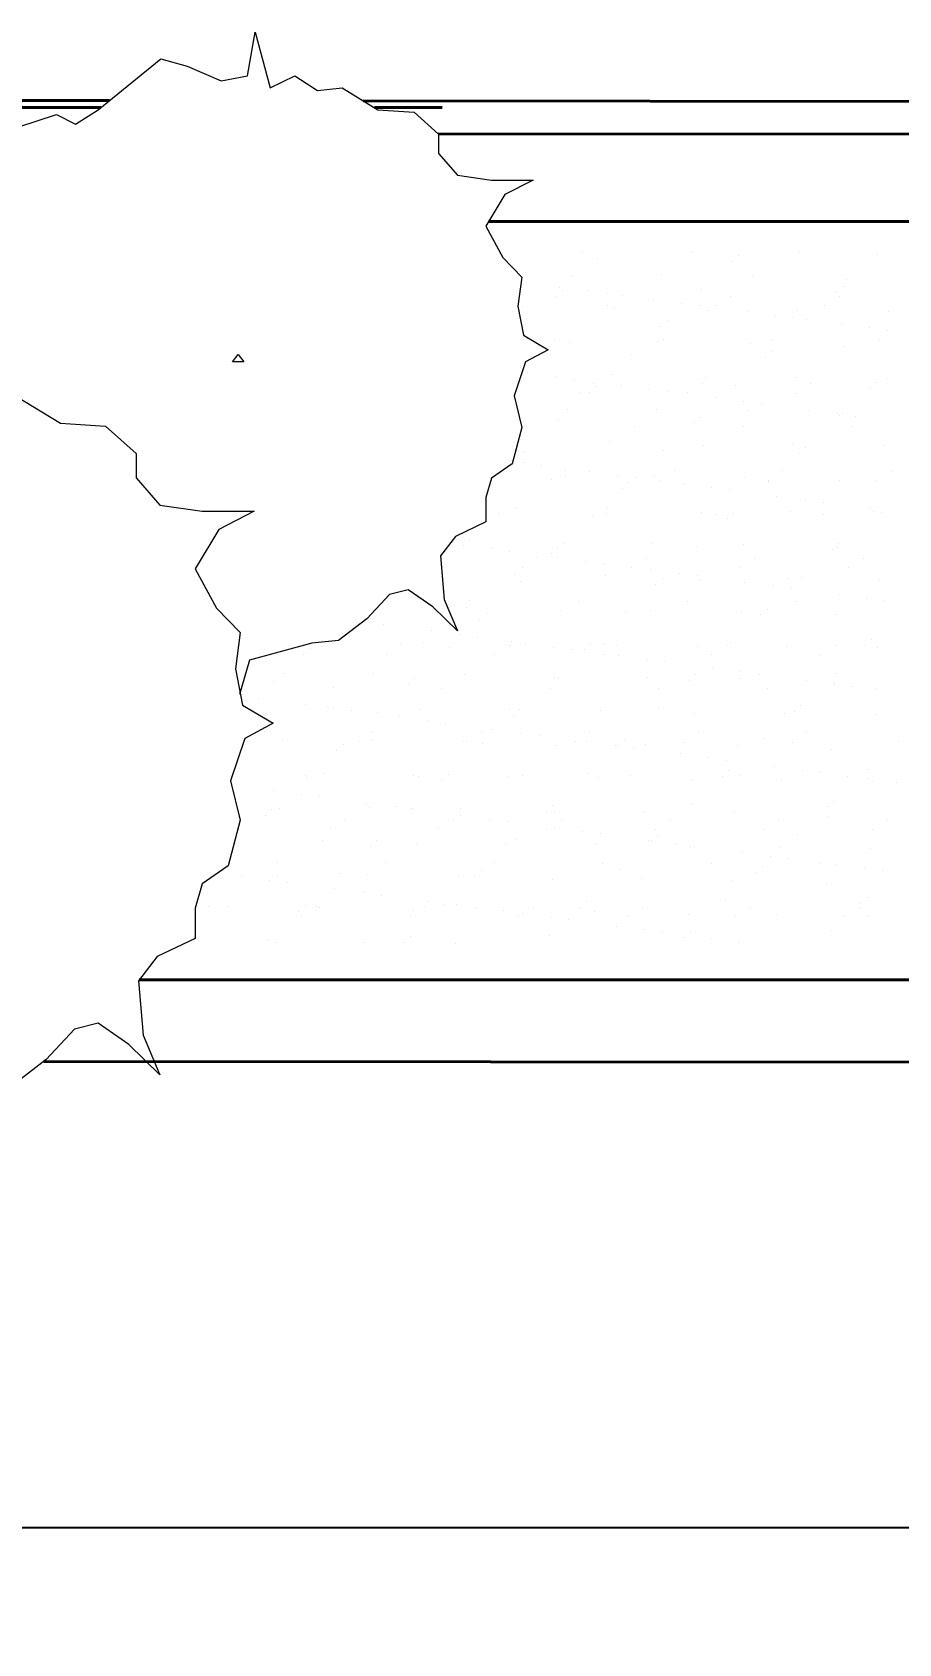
# Model space of a CAD drawing. Header units: inches. Extents: x 4350 to 28384, y -6772 to 993.
# Drawn here: x 25002.2 to 25076.8, y -3901.8 to -3763.1 of the extents above; entities that cross this region are included whole.
import ezdxf

# ---------------------------------------------------------------- set-up
doc = ezdxf.new("R2010")
doc.units = ezdxf.units.IN
doc.header["$MEASUREMENT"] = 0
for name, color, linetype, lineweight in [('ARREDAMENTO', 2, 'Continuous', 18), ('MURATURA_section_wall', 7, 'Continuous', 40), ('QUOTE', 3, 'Continuous', 9)]:
    doc.layers.add(name, color=color, linetype=linetype, lineweight=lineweight)
doc.styles.get("Standard").update_dxf_attribs({"font": 'arial.ttf'})
doc.dimstyles.new('ook', dxfattribs={"dimtxt": 15, "dimasz": 10, "dimexe": 10, "dimexo": 10, "dimgap": 5, "dimtad": 1, "dimtoh": 1, "dimdec": 0, "dimzin": 0, "dimdsep": 46, "dimtxsty": 'Standard', "dimblk": 'OBLIQUE', "dimcen": 0.09, "dimdle": 10, "dimadec": 0, "dimazin": 0, "dimtfac": 1, "dimtdec": 0, "dimtofl": 0, "dimtmove": 0, "dimatfit": 3, "dimldrblk": 'OBLIQUE', "dimfxl": 1, "dimtfill": 2, "dimtfillclr": 1, "dimtolj": 1, "dimtzin": 0, "dimarcsym": 0})

# ---------------------------------------------------------------- blocks, each defined once
blk = doc.blocks.new('_Oblique')
at = {"color": 0, "linetype": 'ByBlock', "lineweight": -2}
blk.add_line((-0.5, -0.5), (0.5, 0.5), dxfattribs=at)
blk = doc.blocks.new('*D47')
at = {"layer": 'Defpoints', "color": 0, "transparency": 16777216}
for p in [(24882.55, -3851.59), (25527.14, -3852.11), (25527.14, -3891.81)]:
    blk.add_point(p, dxfattribs=at)
at = {"layer": 'QUOTE', "color": 0, "lineweight": -2, "transparency": 16777216}
for p, q in [((24882.55, -3861.59), (24882.55, -3901.81)), ((25527.14, -3862.11), (25527.14, -3901.81)), ((24872.55, -3891.81), (25537.14, -3891.81))]:
    blk.add_line(p, q, dxfattribs=at)
at = {"layer": 'QUOTE', "color": 0, "lineweight": -2, "transparency": 16777216, "xscale": 10, "yscale": 10, "zscale": 10, "rotation": 180}
blk.add_blockref('_Oblique', (24882.55, -3891.81), dxfattribs=at)
at = {"layer": 'QUOTE', "color": 0, "lineweight": -2, "transparency": 16777216, "xscale": 10, "yscale": 10, "zscale": 10}
blk.add_blockref('_Oblique', (25527.14, -3891.81), dxfattribs=at)
at = {"layer": 'QUOTE', "color": 0, "transparency": 16777216, "insert": (25204.85, -3879.15), "char_height": 15, "attachment_point": 5, "bg_fill": 1, "box_fill_scale": 1.25, "bg_fill_color": 1, "bg_fill_transparency": 0}
blk.add_mtext('\\A1;645', dxfattribs=at)

msp = doc.modelspace()

# ---------------------------------------------------------------- linework, layer by layer
at = {"layer": 'ARREDAMENTO'}
for p, q in [((25020.73, -3766.83), (25021.38, -3763.07)), ((25021.38, -3763.07), (25022.69, -3767.87)), ((25007.87, -3769.75), (25013.25, -3765.37)), ((25013.25, -3765.37), (25015.52, -3765.99)), ((25015.52, -3765.99), (25018.45, -3767.25)), ((25018.45, -3767.25), (25020.73, -3766.83)), ((25022.69, -3767.87), (25024.8, -3766.83)), ((25024.8, -3766.83), (25026.76, -3768.08)), ((25026.76, -3768.08), (25028.87, -3767.87)), ((25028.87, -3767.87), (25031.96, -3769.75)), ((25001.04, -3771.21), (25004.29, -3770.17)), ((25004.29, -3770.17), (25005.92, -3771)), ((25005.92, -3771), (25007.87, -3769.75)), ((25031.96, -3769.75), (25035.06, -3769.96)), ((25035.06, -3769.96), (25037.17, -3771.84)), ((25037.17, -3771.84), (25037.17, -3773.51)), ((25037.17, -3773.51), (25038.8, -3775.39)), ((25038.8, -3775.39), (25041.73, -3775.8)), ((25041.73, -3775.8), (25045.31, -3775.8)), ((25045.31, -3775.8), (25042.87, -3777.05)), ((25042.87, -3777.05), (25041.24, -3779.77)), ((25041.24, -3779.77), (25042.71, -3782.48)), ((25049.58, -3781.98), (25049.58, -3781.98)), ((25058.92, -3782), (25058.92, -3782)), ((25042.71, -3782.48), (25044.33, -3784.15)), ((25050.82, -3782.56), (25050.82, -3782.56)), ((25062.45, -3782.8), (25062.45, -3782.8)), ((25063, -3782.3), (25063, -3782.3)), ((25068.26, -3782.01), (25068.26, -3782.01)), ((25075, -3782.19), (25075, -3782.19)), ((25044.33, -3784.15), (25044.01, -3786.65)), ((25048.66, -3783.98), (25048.66, -3783.98)), ((25056.34, -3783.95), (25056.34, -3783.95)), ((25064.19, -3784.05), (25064.19, -3784.05)), ((25072.29, -3784.34), (25072.29, -3784.34)), ((25047.28, -3785.8), (25047.28, -3785.8)), ((25047.61, -3785.01), (25047.61, -3785.01)), ((25047.83, -3785.3), (25047.83, -3785.3)), ((25050.05, -3785.33), (25050.05, -3785.33)), ((25051.61, -3785.53), (25051.61, -3785.53)), ((25052.97, -3785.78), (25052.97, -3785.78)), ((25055.68, -3786.07), (25055.68, -3786.07)), ((25059.84, -3785.19), (25059.84, -3785.19)), ((25062.32, -3785.8), (25062.32, -3785.8)), ((25071.47, -3785.44), (25071.47, -3785.44)), ((25071.66, -3785.82), (25071.66, -3785.82)), ((25072.02, -3784.93), (25072.02, -3784.93)), ((25044.01, -3786.65), (25044.5, -3789.16)), ((25044.43, -3786.66), (25044.43, -3786.66)), ((25051.71, -3786.59), (25051.71, -3786.59)), ((25052.28, -3786.76), (25052.28, -3786.76)), ((25058.12, -3786.39), (25058.12, -3786.39)), ((25059.68, -3786.6), (25059.68, -3786.6)), ((25060.38, -3787.05), (25060.38, -3787.05)), ((25061.05, -3786.61), (25061.05, -3786.61)), ((25063.76, -3787.13), (25063.76, -3787.13)), ((25066.2, -3787.45), (25066.2, -3787.45)), ((25068.06, -3787.01), (25068.06, -3787.01)), ((25070.39, -3786.62), (25070.39, -3786.62)), ((25075.91, -3787.11), (25075.91, -3787.11)), ((25044.67, -3788.2), (25044.67, -3788.2)), ((25056.3, -3788.44), (25056.3, -3788.44)), ((25056.85, -3787.93), (25056.85, -3787.93)), ((25067.76, -3787.66), (25067.76, -3787.66)), ((25068.86, -3787.83), (25068.86, -3787.83)), ((25071.83, -3788.2), (25071.83, -3788.2)), ((25074.27, -3788.52), (25074.27, -3788.52)), ((25075.83, -3788.72), (25075.83, -3788.72)), ((25044.5, -3789.16), (25046.61, -3790.41)), ((25047.15, -3789.49), (25047.15, -3789.49)), ((25048.48, -3789.76), (25048.48, -3789.76)), ((25056.15, -3789.73), (25056.15, -3789.73)), ((25056.5, -3789.51), (25056.5, -3789.51)), ((25064, -3789.83), (25064, -3789.83)), ((25065.84, -3789.53), (25065.84, -3789.53)), ((25072.11, -3790.12), (25072.11, -3790.12)), ((25075.18, -3789.54), (25075.18, -3789.54)), ((25019.43, -3791.45), (25019.92, -3790.83)), ((25020.41, -3791.45), (25019.43, -3791.45)), ((25019.92, -3790.83), (25020.41, -3791.45)), ((25044.66, -3791.45), (25043.68, -3794.38)), ((25046.61, -3790.41), (25044.66, -3791.45)), ((25053.69, -3790.83), (25053.69, -3790.83)), ((25065.32, -3791.07), (25065.32, -3791.07)), ((25065.87, -3790.56), (25065.87, -3790.56)), ((25044.84, -3792.41), (25044.84, -3792.41)), ((25047.28, -3792.73), (25047.28, -3792.73)), ((25048.84, -3792.94), (25048.84, -3792.94)), ((25052.09, -3792.54), (25052.09, -3792.54)), ((25060.2, -3792.83), (25060.2, -3792.83)), ((25067.87, -3792.79), (25067.87, -3792.79)), ((25075.72, -3792.89), (25075.72, -3792.89)), ((25000.75, -3794.39), (25004.62, -3796.74)), ((25043.68, -3794.38), (25044.33, -3797.09)), ((25049.29, -3794.1), (25049.29, -3794.1)), ((25050.15, -3794.07), (25050.15, -3794.07)), ((25050.55, -3793.3), (25050.55, -3793.3)), ((25050.7, -3793.56), (25050.7, -3793.56)), ((25052.92, -3793.47), (25052.92, -3793.47)), ((25055.36, -3793.79), (25055.36, -3793.79)), ((25056.92, -3794), (25056.92, -3794)), ((25058.63, -3794.12), (25058.63, -3794.12)), ((25059.89, -3793.31), (25059.89, -3793.31)), ((25062.71, -3793.46), (25062.71, -3793.46)), ((25067.97, -3794.14), (25067.97, -3794.14)), ((25069.24, -3793.33), (25069.24, -3793.33)), ((25074.34, -3793.7), (25074.34, -3793.7)), ((25074.89, -3793.2), (25074.89, -3793.2)), ((25048.29, -3795.54), (25048.29, -3795.54)), ((25055.96, -3795.51), (25055.96, -3795.51)), ((25060.99, -3794.54), (25060.99, -3794.54)), ((25063.43, -3794.86), (25063.43, -3794.86)), ((25063.81, -3795.61), (25063.81, -3795.61)), ((25064.99, -3795.06), (25064.99, -3795.06)), ((25069.07, -3795.6), (25069.07, -3795.6)), ((25004.62, -3796.74), (25008.49, -3797)), ((25008.49, -3797), (25011.13, -3799.35)), ((25044.33, -3797.09), (25043.52, -3800.22)), ((25044.73, -3797), (25044.73, -3797)), ((25047.54, -3796.46), (25047.54, -3796.46)), ((25054.07, -3797.02), (25054.07, -3797.02)), ((25059.17, -3796.7), (25059.17, -3796.7)), ((25059.72, -3796.2), (25059.72, -3796.2)), ((25063.42, -3797.04), (25063.42, -3797.04)), ((25071.51, -3795.92), (25071.51, -3795.92)), ((25071.73, -3796.09), (25071.73, -3796.09)), ((25071.92, -3795.9), (25071.92, -3795.9)), ((25072.76, -3797.05), (25072.76, -3797.05)), ((25073.07, -3796.13), (25073.07, -3796.13)), ((25044.05, -3798.22), (25044.05, -3798.22)), ((25051.9, -3798.32), (25051.9, -3798.32)), ((25060.01, -3798.61), (25060.01, -3798.61)), ((25067.68, -3798.57), (25067.68, -3798.57)), ((25011.13, -3799.35), (25011.13, -3801.44)), ((25044, -3799.71), (25044, -3799.71)), ((25044.55, -3799.2), (25044.55, -3799.2)), ((25056.56, -3799.1), (25056.56, -3799.1)), ((25068.19, -3799.34), (25068.19, -3799.34)), ((25068.74, -3798.83), (25068.74, -3798.83)), ((25075.53, -3798.67), (25075.53, -3798.67)), ((25043.52, -3800.22), (25041.73, -3801.47)), ((25044.52, -3800.13), (25044.52, -3800.13)), ((25046.08, -3800.34), (25046.08, -3800.34)), ((25048.1, -3801.32), (25048.1, -3801.32)), ((25048.13, -3800.81), (25048.13, -3800.81)), ((25050.15, -3800.88), (25050.15, -3800.88)), ((25052.59, -3801.2), (25052.59, -3801.2)), ((25054.15, -3801.4), (25054.15, -3801.4)), ((25055.77, -3801.29), (25055.77, -3801.29)), ((25057.47, -3800.83), (25057.47, -3800.83)), ((25063.62, -3801.39), (25063.62, -3801.39)), ((25066.81, -3800.84), (25066.81, -3800.84)), ((25076.15, -3800.86), (25076.15, -3800.86)), ((25011.13, -3801.44), (25013.17, -3803.78)), ((25041.73, -3801.47), (25041.24, -3803.14)), ((25046.86, -3801.61), (25046.86, -3801.61)), ((25053.02, -3802.34), (25053.02, -3802.34)), ((25053.57, -3801.83), (25053.57, -3801.83)), ((25056.2, -3801.63), (25056.2, -3801.63)), ((25058.23, -3801.94), (25058.23, -3801.94)), ((25060.67, -3802.26), (25060.67, -3802.26)), ((25062.23, -3802.47), (25062.23, -3802.47)), ((25065.55, -3801.65), (25065.55, -3801.65)), ((25065.58, -3801.73), (25065.58, -3801.73)), ((25071.73, -3801.68), (25071.73, -3801.68)), ((25074.89, -3801.67), (25074.89, -3801.67)), ((25013.17, -3803.78), (25016.83, -3804.31)), ((25041.24, -3803.14), (25041.24, -3805.23)), ((25043.86, -3804), (25043.86, -3804)), ((25051.72, -3804.1), (25051.72, -3804.1)), ((25066.3, -3803), (25066.3, -3803)), ((25068.74, -3803.32), (25068.74, -3803.32)), ((25070.3, -3803.53), (25070.3, -3803.53)), ((25074.38, -3804.07), (25074.38, -3804.07)), ((25016.83, -3804.31), (25021.3, -3804.31)), ((25021.3, -3804.31), (25018.25, -3805.87)), ((25041.24, -3805.23), (25038.64, -3806.48)), ((25042.31, -3804.52), (25042.31, -3804.52)), ((25050.41, -3804.73), (25050.41, -3804.73)), ((25051.65, -3804.53), (25051.65, -3804.53)), ((25059.82, -3804.39), (25059.82, -3804.39)), ((25060.99, -3804.55), (25060.99, -3804.55)), ((25062.04, -3804.97), (25062.04, -3804.97)), ((25062.59, -3804.47), (25062.59, -3804.47)), ((25067.49, -3804.36), (25067.49, -3804.36)), ((25070.34, -3804.57), (25070.34, -3804.57)), ((25074.6, -3804.36), (25074.6, -3804.36)), ((25075.35, -3804.46), (25075.35, -3804.46)), ((25018.25, -3805.87), (25016.22, -3809.26)), ((25038.64, -3806.48), (25037.34, -3808.15)), ((25039.81, -3806.81), (25039.81, -3806.81)), ((25037.34, -3808.15), (25037.66, -3811.9)), ((25039.31, -3807.22), (25039.31, -3807.22)), ((25041.75, -3807.54), (25041.75, -3807.54)), ((25043.31, -3807.74), (25043.31, -3807.74)), ((25045.7, -3808.32), (25045.7, -3808.32)), ((25046.87, -3807.97), (25046.87, -3807.97)), ((25047.39, -3808.28), (25047.39, -3808.28)), ((25047.42, -3807.47), (25047.42, -3807.47)), ((25047.91, -3807.1), (25047.91, -3807.1)), ((25055.05, -3808.34), (25055.05, -3808.34)), ((25055.58, -3807.07), (25055.58, -3807.07)), ((25059.43, -3807.36), (25059.43, -3807.36)), ((25063.44, -3807.17), (25063.44, -3807.17)), ((25064.39, -3808.36), (25064.39, -3808.36)), ((25071.06, -3807.6), (25071.06, -3807.6)), ((25071.54, -3807.46), (25071.54, -3807.46)), ((25071.61, -3807.1), (25071.61, -3807.1)), ((25016.22, -3809.26), (25018.05, -3812.65)), ((25044.44, -3809.13), (25044.44, -3809.13)), ((25049.82, -3808.6), (25049.82, -3808.6)), ((25051.39, -3808.81), (25051.39, -3808.81)), ((25053.78, -3809.14), (25053.78, -3809.14)), ((25055.46, -3809.34), (25055.46, -3809.34)), ((25057.9, -3809.66), (25057.9, -3809.66)), ((25063.12, -3809.16), (25063.12, -3809.16)), ((25072.47, -3809.18), (25072.47, -3809.18)), ((25073.73, -3808.37), (25073.73, -3808.37)), ((25034.57, -3811.07), (25032.94, -3811.49)), ((25036.68, -3812.53), (25034.57, -3811.07)), ((25043.67, -3809.78), (25043.67, -3809.78)), ((25044.26, -3810.36), (25044.26, -3810.36)), ((25051.53, -3809.88), (25051.53, -3809.88)), ((25055.89, -3810.61), (25055.89, -3810.61)), ((25056.44, -3810.1), (25056.44, -3810.1)), ((25059.46, -3809.87), (25059.46, -3809.87)), ((25059.63, -3810.17), (25059.63, -3810.17)), ((25063.54, -3810.41), (25063.54, -3810.41)), ((25065.97, -3810.73), (25065.97, -3810.73)), ((25067.3, -3810.14), (25067.3, -3810.14)), ((25067.54, -3810.93), (25067.54, -3810.93)), ((25068.45, -3810), (25068.45, -3810)), ((25075.16, -3810.24), (25075.16, -3810.24)), ((25032.94, -3811.49), (25030.99, -3813.57)), ((25037.66, -3811.9), (25038.8, -3814.62)), ((25039.88, -3812.03), (25039.88, -3812.03)), ((25049.23, -3812.05), (25049.23, -3812.05)), ((25058.57, -3812.06), (25058.57, -3812.06)), ((25067.91, -3812.08), (25067.91, -3812.08)), ((25071.61, -3811.47), (25071.61, -3811.47)), ((25074.05, -3811.79), (25074.05, -3811.79)), ((25075.61, -3812), (25075.61, -3812)), ((25018.05, -3812.65), (25020.08, -3814.74)), ((25030.99, -3813.57), (25028.55, -3815.45)), ((25030.91, -3813.88), (25030.91, -3813.88)), ((25038.8, -3814.62), (25036.68, -3812.53)), ((25039.62, -3812.59), (25039.62, -3812.59)), ((25040.72, -3813.61), (25040.72, -3813.61)), ((25041.27, -3813.1), (25041.27, -3813.1)), ((25047.72, -3812.88), (25047.72, -3812.88)), ((25053.28, -3813), (25053.28, -3813)), ((25055.39, -3812.85), (25055.39, -3812.85)), ((25063.25, -3812.95), (25063.25, -3812.95)), ((25064.91, -3813.24), (25064.91, -3813.24)), ((25065.46, -3812.73), (25065.46, -3812.73)), ((25071.35, -3813.24), (25071.35, -3813.24)), ((25020.08, -3814.74), (25019.68, -3817.87)), ((25032.47, -3814.08), (25032.47, -3814.08)), ((25036.54, -3814.62), (25036.54, -3814.62)), ((25038.98, -3814.94), (25038.98, -3814.94)), ((25040.54, -3815.15), (25040.54, -3815.15)), ((25026.27, -3815.66), (25020.9, -3817.12)), ((25023.33, -3816.61), (25023.33, -3816.61)), ((25025.55, -3816.61), (25025.55, -3816.61)), ((25026.11, -3816.1), (25026.11, -3816.1)), ((25028.55, -3815.45), (25026.27, -3815.66)), ((25032.67, -3816.62), (25032.67, -3816.62)), ((25033.94, -3815.82), (25033.94, -3815.82)), ((25035.81, -3815.6), (25035.81, -3815.6)), ((25038.11, -3816), (25038.11, -3816)), ((25042.02, -3816.64), (25042.02, -3816.64)), ((25043.28, -3815.83), (25043.28, -3815.83)), ((25043.48, -3815.56), (25043.48, -3815.56)), ((25044.62, -3815.68), (25044.62, -3815.68)), ((25047.06, -3816), (25047.06, -3816)), ((25048.62, -3816.21), (25048.62, -3816.21)), ((25049.74, -3816.24), (25049.74, -3816.24)), ((25050.29, -3815.73), (25050.29, -3815.73)), ((25051.34, -3815.66), (25051.34, -3815.66)), ((25051.36, -3816.66), (25051.36, -3816.66)), ((25052.62, -3815.85), (25052.62, -3815.85)), ((25059.44, -3815.95), (25059.44, -3815.95)), ((25060.7, -3816.67), (25060.7, -3816.67)), ((25061.97, -3815.87), (25061.97, -3815.87)), ((25062.3, -3815.63), (25062.3, -3815.63)), ((25067.11, -3815.92), (25067.11, -3815.92)), ((25071.31, -3815.88), (25071.31, -3815.88)), ((25073.93, -3815.87), (25073.93, -3815.87)), ((25074.48, -3815.37), (25074.48, -3815.37)), ((25074.97, -3816.02), (25074.97, -3816.02)), ((25019.68, -3817.87), (25020.29, -3821)), ((25020.9, -3817.12), (25020.03, -3820.1)), ((25052.69, -3816.75), (25052.69, -3816.75)), ((25055.13, -3817.07), (25055.13, -3817.07)), ((25056.7, -3817.27), (25056.7, -3817.27)), ((25060.77, -3817.81), (25060.77, -3817.81)), ((25070.04, -3816.69), (25070.04, -3816.69)), ((25022.94, -3819), (25022.94, -3819)), ((25023.9, -3818.31), (25023.9, -3818.31)), ((25031.58, -3818.27), (25031.58, -3818.27)), ((25034.57, -3819.24), (25034.57, -3819.24)), ((25035.13, -3818.74), (25035.13, -3818.74)), ((25039.43, -3818.37), (25039.43, -3818.37)), ((25047.13, -3818.63), (25047.13, -3818.63)), ((25047.53, -3818.67), (25047.53, -3818.67)), ((25055.2, -3818.63), (25055.2, -3818.63)), ((25058.76, -3818.87), (25058.76, -3818.87)), ((25059.31, -3818.37), (25059.31, -3818.37)), ((25063.06, -3818.73), (25063.06, -3818.73)), ((25063.21, -3818.13), (25063.21, -3818.13)), ((25064.77, -3818.34), (25064.77, -3818.34)), ((25068.85, -3818.87), (25068.85, -3818.87)), ((25071.16, -3819.02), (25071.16, -3819.02)), ((25071.28, -3819.19), (25071.28, -3819.19)), ((25071.32, -3818.26), (25071.32, -3818.26)), ((25072.85, -3819.4), (25072.85, -3819.4)), ((25021.63, -3820.42), (25021.63, -3820.42)), ((25028.12, -3819.52), (25028.12, -3819.52)), ((25037.46, -3819.54), (25037.46, -3819.54)), ((25046.8, -3819.56), (25046.8, -3819.56)), ((25056.15, -3819.57), (25056.15, -3819.57)), ((25065.49, -3819.59), (25065.49, -3819.59)), ((25074.83, -3819.61), (25074.83, -3819.61)), ((25020.29, -3821), (25022.93, -3822.57)), ((25025.7, -3820.96), (25025.7, -3820.96)), ((25027.52, -3821.09), (25027.52, -3821.09)), ((25028.14, -3821.28), (25028.14, -3821.28)), ((25029.7, -3821.49), (25029.7, -3821.49)), ((25031.96, -3821.63), (25031.96, -3821.63)), ((25033.78, -3822.02), (25033.78, -3822.02)), ((25035.62, -3821.38), (25035.62, -3821.38)), ((25043.3, -3821.34), (25043.3, -3821.34)), ((25043.59, -3821.88), (25043.59, -3821.88)), ((25044.14, -3821.37), (25044.14, -3821.37)), ((25051.15, -3821.44), (25051.15, -3821.44)), ((25056.15, -3821.27), (25056.15, -3821.27)), ((25059.25, -3821.73), (25059.25, -3821.73)), ((25066.93, -3821.7), (25066.93, -3821.7)), ((25067.78, -3821.51), (25067.78, -3821.51)), ((25068.33, -3821), (25068.33, -3821)), ((25074.78, -3821.8), (25074.78, -3821.8)), ((25022.93, -3822.57), (25020.49, -3823.87)), ((25022.17, -3823.31), (25022.17, -3823.31)), ((25031.52, -3823.33), (25031.52, -3823.33)), ((25036.22, -3822.34), (25036.22, -3822.34)), ((25037.78, -3822.55), (25037.78, -3822.55)), ((25040.86, -3823.35), (25040.86, -3823.35)), ((25041.85, -3823.09), (25041.85, -3823.09)), ((25044.29, -3823.41), (25044.29, -3823.41)), ((25045.85, -3823.61), (25045.85, -3823.61)), ((25050.2, -3823.36), (25050.2, -3823.36)), ((25059.54, -3823.38), (25059.54, -3823.38)), ((25068.89, -3823.4), (25068.89, -3823.4)), ((25020.49, -3823.87), (25019.27, -3827.52)), ((25020.91, -3824.12), (25020.91, -3824.12)), ((25023.71, -3824.09), (25023.71, -3824.09)), ((25028.42, -3824.88), (25028.42, -3824.88)), ((25028.98, -3824.37), (25028.98, -3824.37)), ((25030.25, -3824.13), (25030.25, -3824.13)), ((25031.39, -3824.05), (25031.39, -3824.05)), ((25039.24, -3824.15), (25039.24, -3824.15)), ((25039.59, -3824.15), (25039.59, -3824.15)), ((25040.98, -3824.27), (25040.98, -3824.27)), ((25047.34, -3824.45), (25047.34, -3824.45)), ((25048.94, -3824.17), (25048.94, -3824.17)), ((25049.93, -3824.15), (25049.93, -3824.15)), ((25052.37, -3824.47), (25052.37, -3824.47)), ((25052.61, -3824.51), (25052.61, -3824.51)), ((25053.16, -3824), (25053.16, -3824)), ((25053.93, -3824.68), (25053.93, -3824.68)), ((25055.02, -3824.41), (25055.02, -3824.41)), ((25058.28, -3824.19), (25058.28, -3824.19)), ((25062.87, -3824.51), (25062.87, -3824.51)), ((25065.17, -3823.9), (25065.17, -3823.9)), ((25067.62, -3824.2), (25067.62, -3824.2)), ((25070.97, -3824.8), (25070.97, -3824.8)), ((25076.8, -3824.14), (25076.8, -3824.14)), ((25058, -3825.21), (25058, -3825.21)), ((25060.44, -3825.53), (25060.44, -3825.53)), ((25062, -3825.74), (25062, -3825.74)), ((25066.08, -3826.28), (25066.08, -3826.28)), ((25019.27, -3827.52), (25020.08, -3830.91)), ((25025.7, -3827.04), (25025.7, -3827.04)), ((25025.81, -3827.27), (25025.81, -3827.27)), ((25027.33, -3826.87), (25027.33, -3826.87)), ((25035.04, -3827.05), (25035.04, -3827.05)), ((25035.43, -3827.16), (25035.43, -3827.16)), ((25037.44, -3827.51), (25037.44, -3827.51)), ((25038, -3827), (25038, -3827)), ((25043.11, -3827.12), (25043.11, -3827.12)), ((25044.38, -3827.07), (25044.38, -3827.07)), ((25050, -3826.9), (25050, -3826.9)), ((25050.96, -3827.22), (25050.96, -3827.22)), ((25053.72, -3827.09), (25053.72, -3827.09)), ((25059.06, -3827.51), (25059.06, -3827.51)), ((25061.63, -3827.14), (25061.63, -3827.14)), ((25062.18, -3826.63), (25062.18, -3826.63)), ((25063.07, -3827.1), (25063.07, -3827.1)), ((25066.74, -3827.48), (25066.74, -3827.48)), ((25068.52, -3826.6), (25068.52, -3826.6)), ((25070.08, -3826.8), (25070.08, -3826.8)), ((25072.41, -3827.12), (25072.41, -3827.12)), ((25074.15, -3827.34), (25074.15, -3827.34)), ((25074.19, -3826.53), (25074.19, -3826.53)), ((25074.59, -3827.58), (25074.59, -3827.58)), ((25076.59, -3827.66), (25076.59, -3827.66)), ((25022.94, -3828.36), (25022.94, -3828.36)), ((25025.38, -3828.68), (25025.38, -3828.68)), ((25026.94, -3828.89), (25026.94, -3828.89)), ((25022.27, -3830.51), (25022.27, -3830.51)), ((25022.83, -3830), (25022.83, -3830)), ((25023.52, -3829.87), (25023.52, -3829.87)), ((25031.01, -3829.43), (25031.01, -3829.43)), ((25031.2, -3829.83), (25031.2, -3829.83)), ((25033.45, -3829.75), (25033.45, -3829.75)), ((25034.83, -3829.9), (25034.83, -3829.9)), ((25035.01, -3829.95), (25035.01, -3829.95)), ((25039.05, -3829.93), (25039.05, -3829.93)), ((25039.09, -3830.49), (25039.09, -3830.49)), ((25046.46, -3830.14), (25046.46, -3830.14)), ((25047.01, -3829.64), (25047.01, -3829.64)), ((25047.15, -3830.23), (25047.15, -3830.23)), ((25054.83, -3830.19), (25054.83, -3830.19)), ((25059.02, -3829.53), (25059.02, -3829.53)), ((25062.68, -3830.29), (25062.68, -3830.29)), ((25070.65, -3829.77), (25070.65, -3829.77)), ((25071.2, -3829.27), (25071.2, -3829.27)), ((25020.08, -3830.91), (25019.07, -3834.83)), ((25027.83, -3831.65), (25027.83, -3831.65)), ((25029.09, -3830.84), (25029.09, -3830.84)), ((25037.17, -3831.66), (25037.17, -3831.66)), ((25038.44, -3830.86), (25038.44, -3830.86)), ((25041.53, -3830.81), (25041.53, -3830.81)), ((25043.09, -3831.02), (25043.09, -3831.02)), ((25046.51, -3831.68), (25046.51, -3831.68)), ((25047.16, -3831.55), (25047.16, -3831.55)), ((25047.78, -3830.87), (25047.78, -3830.87)), ((25049.6, -3831.87), (25049.6, -3831.87)), ((25055.86, -3831.7), (25055.86, -3831.7)), ((25057.12, -3830.89), (25057.12, -3830.89)), ((25065.2, -3831.71), (25065.2, -3831.71)), ((25066.46, -3830.91), (25066.46, -3830.91)), ((25070.78, -3830.58), (25070.78, -3830.58)), ((25074.54, -3831.73), (25074.54, -3831.73)), ((25075.81, -3830.93), (25075.81, -3830.93)), ((25019.66, -3832.9), (25019.66, -3832.9)), ((25027.14, -3832.65), (25027.14, -3832.65)), ((25031.29, -3833.14), (25031.29, -3833.14)), ((25031.85, -3832.64), (25031.85, -3832.64)), ((25035.24, -3832.94), (25035.24, -3832.94)), ((25042.92, -3832.9), (25042.92, -3832.9)), ((25043.85, -3832.53), (25043.85, -3832.53)), ((25050.77, -3833), (25050.77, -3833)), ((25051.16, -3832.08), (25051.16, -3832.08)), ((25055.24, -3832.62), (25055.24, -3832.62)), ((25055.48, -3832.78), (25055.48, -3832.78)), ((25056.03, -3832.27), (25056.03, -3832.27)), ((25057.68, -3832.94), (25057.68, -3832.94)), ((25058.87, -3833.29), (25058.87, -3833.29)), ((25059.24, -3833.14), (25059.24, -3833.14)), ((25066.55, -3833.26), (25066.55, -3833.26)), ((25068.04, -3832.17), (25068.04, -3832.17)), ((25023.27, -3834.55), (25023.27, -3834.55)), ((25032.62, -3834.57), (25032.62, -3834.57)), ((25041.96, -3834.58), (25041.96, -3834.58)), ((25051.3, -3834.6), (25051.3, -3834.6)), ((25060.64, -3834.62), (25060.64, -3834.62)), ((25063.31, -3833.68), (25063.31, -3833.68)), ((25065.75, -3834), (25065.75, -3834)), ((25067.31, -3834.21), (25067.31, -3834.21)), ((25069.99, -3834.63), (25069.99, -3834.63)), ((25074.4, -3833.36), (25074.4, -3833.36)), ((25019.07, -3834.83), (25016.83, -3836.39)), ((25020.17, -3835.77), (25020.17, -3835.77)), ((25022.61, -3836.09), (25022.61, -3836.09)), ((25023.33, -3835.65), (25023.33, -3835.65)), ((25028.68, -3835.54), (25028.68, -3835.54)), ((25031.01, -3835.61), (25031.01, -3835.61)), ((25038.86, -3835.71), (25038.86, -3835.71)), ((25040.31, -3835.78), (25040.31, -3835.78)), ((25040.86, -3835.27), (25040.86, -3835.27)), ((25046.96, -3836.01), (25046.96, -3836.01)), ((25052.87, -3835.17), (25052.87, -3835.17)), ((25054.64, -3835.97), (25054.64, -3835.97)), ((25062.49, -3836.07), (25062.49, -3836.07)), ((25064.5, -3835.41), (25064.5, -3835.41)), ((25065.05, -3834.9), (25065.05, -3834.9)), ((25071.39, -3834.74), (25071.39, -3834.74)), ((25073.83, -3835.06), (25073.83, -3835.06)), ((25075.39, -3835.27), (25075.39, -3835.27)), ((25016.83, -3836.39), (25016.22, -3838.48)), ((25024.17, -3836.29), (25024.17, -3836.29)), ((25028.25, -3836.83), (25028.25, -3836.83)), ((25030.69, -3837.15), (25030.69, -3837.15)), ((25032.25, -3837.36), (25032.25, -3837.36)), ((25070.59, -3836.36), (25070.59, -3836.36)), ((25016.22, -3838.48), (25016.22, -3841.09)), ((25017.33, -3838.34), (25017.33, -3838.34)), ((25019.1, -3838.33), (25019.1, -3838.33)), ((25025.14, -3838.78), (25025.14, -3838.78)), ((25025.7, -3838.27), (25025.7, -3838.27)), ((25026.67, -3838.35), (25026.67, -3838.35)), ((25026.95, -3838.43), (25026.95, -3838.43)), ((25035.05, -3838.72), (25035.05, -3838.72)), ((25036.01, -3838.37), (25036.01, -3838.37)), ((25036.32, -3837.89), (25036.32, -3837.89)), ((25037.7, -3838.17), (25037.7, -3838.17)), ((25038.76, -3838.21), (25038.76, -3838.21)), ((25040.32, -3838.42), (25040.32, -3838.42)), ((25042.73, -3838.68), (25042.73, -3838.68)), ((25045.36, -3838.39), (25045.36, -3838.39)), ((25049.33, -3838.41), (25049.33, -3838.41)), ((25049.88, -3837.9), (25049.88, -3837.9)), ((25050.58, -3838.78), (25050.58, -3838.78)), ((25054.7, -3838.4), (25054.7, -3838.4)), ((25061.89, -3837.8), (25061.89, -3837.8)), ((25064.04, -3838.42), (25064.04, -3838.42)), ((25073.38, -3838.44), (25073.38, -3838.44)), ((25073.52, -3838.04), (25073.52, -3838.04)), ((25074.07, -3837.54), (25074.07, -3837.54)), ((25025.41, -3839.16), (25025.41, -3839.16)), ((25034.75, -3839.18), (25034.75, -3839.18)), ((25044.09, -3839.19), (25044.09, -3839.19)), ((25044.4, -3838.96), (25044.4, -3838.96)), ((25046.84, -3839.28), (25046.84, -3839.28)), ((25048.4, -3839.48), (25048.4, -3839.48)), ((25052.47, -3840.02), (25052.47, -3840.02)), ((25053.43, -3839.21), (25053.43, -3839.21)), ((25058.68, -3839.07), (25058.68, -3839.07)), ((25062.78, -3839.23), (25062.78, -3839.23)), ((25066.36, -3839.04), (25066.36, -3839.04)), ((25072.12, -3839.24), (25072.12, -3839.24)), ((25074.21, -3839.14), (25074.21, -3839.14)), ((25016.22, -3841.09), (25012.96, -3842.65)), ((25022.53, -3841.17), (25022.53, -3841.17)), ((25023.15, -3841.43), (25023.15, -3841.43)), ((25030.82, -3841.4), (25030.82, -3841.4)), ((25034.16, -3841.41), (25034.16, -3841.41)), ((25034.72, -3840.9), (25034.72, -3840.9)), ((25038.67, -3841.5), (25038.67, -3841.5)), ((25046.72, -3840.8), (25046.72, -3840.8)), ((25054.91, -3840.34), (25054.91, -3840.34)), ((25056.47, -3840.55), (25056.47, -3840.55)), ((25058.35, -3841.04), (25058.35, -3841.04)), ((25058.9, -3840.54), (25058.9, -3840.54)), ((25060.55, -3841.08), (25060.55, -3841.08)), ((25062.99, -3841.4), (25062.99, -3841.4)), ((25070.91, -3840.43), (25070.91, -3840.43)), ((25012.96, -3842.65), (25011.33, -3844.74)), ((25011.33, -3844.74), (25011.74, -3849.43)), ((25007.87, -3848.39), (25005.84, -3848.91)), ((25010.52, -3850.22), (25007.87, -3848.39)), ((25005.84, -3848.91), (25003.4, -3851.52)), ((25011.74, -3849.43), (25013.17, -3852.82)), ((25013.17, -3852.82), (25010.52, -3850.22)), ((25003.4, -3851.52), (25000.35, -3853.87))]:
    msp.add_line(p, q, dxfattribs=at)
at = {"layer": 'MURATURA_section_wall', "linetype": 'ByBlock'}
for p, q in [((25008.84, -3768.96), (24884.03, -3768.85)), ((25180.59, -3769.11), (25030.69, -3768.98)), ((25180.59, -3771.94), (25037.15, -3771.81))]:
    msp.add_line(p, q, dxfattribs=at)
at = {"layer": 'MURATURA_section_wall'}
for p, q in [((25008.11, -3769.56), (24965.49, -3769.56)), ((25037.49, -3769.56), (25031.65, -3769.56)), ((25527.14, -3852.11), (25003.18, -3851.69))]:
    msp.add_line(p, q, dxfattribs=at)
at = {"layer": 'MURATURA_section_wall', "linetype": 'ByBlock'}
msp.add_lwpolyline([(25011.39, -3844.66), (25171.63, -3844.66), (25171.63, -3779.36), (25041.48, -3779.36)], dxfattribs=at)

# ---------------------------------------------------------------- dimensions: what is measured, and where the dimension line sits
at = {"layer": 'QUOTE'}
dim = msp.add_linear_dim(base=(25527.14, -3891.81), p1=(24882.55, -3851.59), p2=(25527.14, -3852.11), dimstyle='ook', dxfattribs=at)
dim.commit()
dim.dimension.update_dxf_attribs({"geometry": '*D47', "text_midpoint": (25204.85, -3879.15)})

doc.saveas('drawing.dxf')
